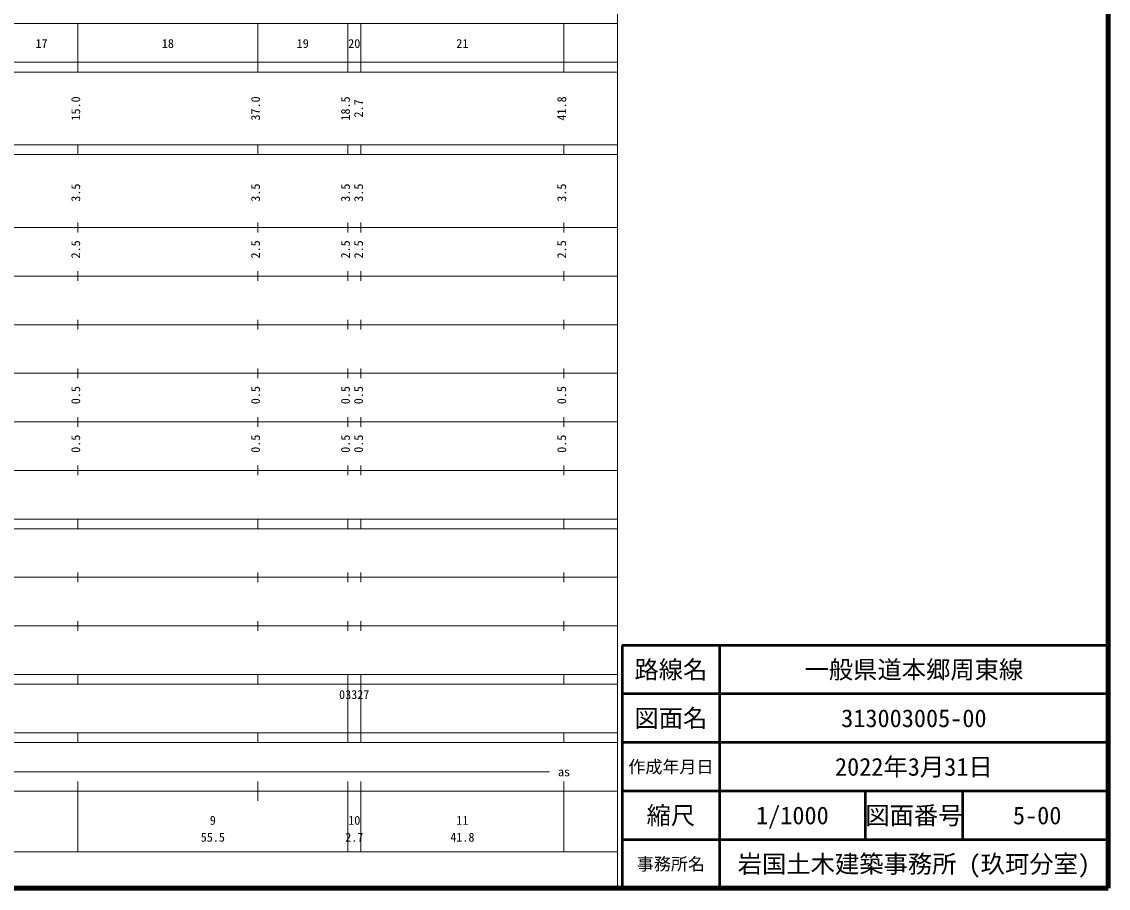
# Model space of a CAD drawing. Units: millimetres on the paper, enlarged 1000 times. Extents: x 40000 to 680000, y 20000 to 380000.
# Drawn here: x 456428 to 680000, y 20000 to 198357 of the extents above; entities that cross this region are included whole.
import ezdxf
from ezdxf.enums import TextEntityAlignment as Align

# ---------------------------------------------------------------- set-up
doc = ezdxf.new("R2010")
doc.units = ezdxf.units.MM
doc.header["$LTSCALE"] = 1000
for name, color, linetype, lineweight in [('M-TTL', 2, 'Continuous', 140), ('M-TTL-BAND', 7, 'Continuous', 13), ('M-TTL-FRAM', 2, 'Continuous', 50), ('M-TTL-LINE', 7, 'Continuous', 50)]:
    doc.layers.add(name, color=color, linetype=linetype, lineweight=lineweight)
doc.layers.add('M-TTL-TXT', color=7, linetype='Continuous')
doc.styles.add('ＭＳ ゴシック', font='')
doc.styles.get('ＭＳ ゴシック').set_extended_font_data('MS Gothic')

msp = doc.modelspace()

# ---------------------------------------------------------------- linework, layer by layer
at = {"layer": 'M-TTL'}
for p, q in [((680000, 20000), (680000, 380000)), ((40000, 20000), (680000, 20000))]:
    msp.add_line(p, q, dxfattribs=at)
at = {"layer": 'M-TTL-BAND'}
for p, q in [((579000, 20000), (579000, 370000)), ((68000, 198000), (579000, 198000)), ((468000, 188000), (468000, 198000)), ((505000, 188000), (505000, 198000)), ((523500, 188000), (523500, 198000)), ((526200, 188000), (526200, 198000)), ((568000, 188000), (568000, 198000)), ((40000, 190000), (579000, 190000)), ((40000, 188000), (579000, 188000)), ((40000, 173000), (579000, 173000)), ((468000, 171000), (468000, 173000)), ((505000, 171000), (505000, 173000)), ((523500, 171000), (523500, 173000)), ((526200, 171000), (526200, 173000)), ((568000, 171000), (568000, 173000)), ((40000, 171000), (579000, 171000)), ((468000, 155000), (468000, 157000)), ((505000, 155000), (505000, 157000)), ((523500, 155000), (523500, 157000)), ((526200, 155000), (526200, 157000)), ((568000, 155000), (568000, 157000)), ((40000, 156000), (579000, 156000)), ((46000, 146000), (579000, 146000)), ((468000, 145000), (468000, 147000)), ((505000, 145000), (505000, 147000)), ((523500, 145000), (523500, 147000)), ((526200, 145000), (526200, 147000)), ((568000, 145000), (568000, 147000)), ((468000, 135000), (468000, 137000)), ((505000, 135000), (505000, 137000)), ((523500, 135000), (523500, 137000)), ((526200, 135000), (526200, 137000)), ((568000, 135000), (568000, 137000)), ((52000, 136000), (579000, 136000)), ((46000, 126000), (579000, 126000)), ((468000, 125000), (468000, 127000)), ((505000, 125000), (505000, 127000)), ((523500, 125000), (523500, 127000)), ((526200, 125000), (526200, 127000)), ((568000, 125000), (568000, 127000)), ((468000, 115000), (468000, 117000)), ((505000, 115000), (505000, 117000)), ((523500, 115000), (523500, 117000)), ((526200, 115000), (526200, 117000)), ((568000, 115000), (568000, 117000)), ((52000, 116000), (579000, 116000)), ((46000, 106000), (579000, 106000)), ((468000, 105000), (468000, 107000)), ((505000, 105000), (505000, 107000)), ((523500, 105000), (523500, 107000)), ((526200, 105000), (526200, 107000)), ((568000, 105000), (568000, 107000)), ((40000, 96000), (579000, 96000)), ((40000, 94000), (579000, 94000)), ((468000, 94000), (468000, 96000)), ((505000, 94000), (505000, 96000)), ((523500, 94000), (523500, 96000)), ((526200, 94000), (526200, 96000)), ((568000, 94000), (568000, 96000)), ((468000, 83000), (468000, 85000)), ((505000, 83000), (505000, 85000)), ((523500, 83000), (523500, 85000)), ((526200, 83000), (526200, 85000)), ((568000, 83000), (568000, 85000)), ((49000, 84000), (579000, 84000)), ((40000, 74000), (579000, 74000)), ((468000, 73000), (468000, 75000)), ((505000, 73000), (505000, 75000)), ((523500, 73000), (523500, 75000)), ((526200, 73000), (526200, 75000)), ((568000, 73000), (568000, 75000)), ((40000, 64000), (579000, 64000)), ((468000, 62000), (468000, 64000)), ((505000, 62000), (505000, 64000)), ((523500, 62000), (523500, 64000)), ((526200, 62000), (526200, 64000)), ((568000, 62000), (568000, 64000)), ((40000, 62000), (579000, 62000)), ((523500, 52000), (523500, 62000)), ((526200, 52000), (526200, 62000)), ((40000, 52000), (579000, 52000)), ((468000, 50000), (468000, 52000)), ((505000, 50000), (505000, 52000)), ((523500, 50000), (523500, 52000)), ((526200, 50000), (526200, 52000)), ((568000, 50000), (568000, 52000)), ((40000, 50000), (579000, 50000)), ((343500, 44000), (565000, 44000)), ((468000, 27500), (468000, 42000)), ((505000, 38000), (505000, 42000)), ((523500, 27500), (523500, 42000)), ((526200, 27500), (526200, 42000)), ((568000, 27500), (568000, 42000)), ((40000, 40000), (579000, 40000)), ((68000, 27500), (579000, 27500))]:
    msp.add_line(p, q, dxfattribs=at)
at = {"layer": 'M-TTL-FRAM'}
for p, q in [((680000, 70000), (580000, 70000)), ((580000, 70000), (580000, 20000))]:
    msp.add_line(p, q, dxfattribs=at)
at = {"layer": 'M-TTL-LINE'}
for p, q in [((600000, 70000), (600000, 20000)), ((680000, 60000), (580000, 60000)), ((680000, 50000), (580000, 50000)), ((680000, 40000), (580000, 40000)), ((630000, 40000), (630000, 30000)), ((650000, 40000), (650000, 30000)), ((680000, 30000), (580000, 30000))]:
    msp.add_line(p, q, dxfattribs=at)

# ---------------------------------------------------------------- texts
at = {"layer": 'M-TTL-BAND', "style": 'ＭＳ ゴシック'}
for s, p in [('17', (460500, 192405)), ('18', (486500, 192405)), ('19', (514250, 192405)), ('20', (524850, 192405)), ('21', (547100, 192405)), ('as', (568000, 42500)), ('9', (495750, 32523)), ('10', (524850, 32523)), ('11', (547100, 32523)), ('55.5', (495750, 29033)), ('2.7', (524850, 29033)), ('41.8', (547100, 29033))]:
    msp.add_text(s, height=1833, dxfattribs=at).set_placement(p, align=Align.BOTTOM_CENTER)
for s, p in [('15.0', (469000, 180500)), ('37.0', (506000, 180500)), ('18.5', (524500, 180500)), ('2.7', (527200, 180500)), ('41.8', (569000, 180500)), ('3.5', (469000, 163174)), ('3.5', (506000, 163174)), ('3.5', (524500, 163174)), ('3.5', (527200, 163174)), ('3.5', (569000, 163174)), ('2.5', (469000, 151500)), ('2.5', (506000, 151500)), ('2.5', (524500, 151500)), ('2.5', (527200, 151500)), ('2.5', (569000, 151500)), ('0.5', (469000, 121500)), ('0.5', (506000, 121500)), ('0.5', (524500, 121500)), ('0.5', (527200, 121500)), ('0.5', (569000, 121500)), ('0.5', (469000, 111500)), ('0.5', (506000, 111500)), ('0.5', (524500, 111500)), ('0.5', (527200, 111500)), ('0.5', (569000, 111500))]:
    msp.add_text(s, height=1833, rotation=90, dxfattribs=at).set_placement(p, align=Align.BOTTOM_CENTER)
msp.add_text('03327', height=1833, dxfattribs=at).set_placement((521725, 58405), align=Align.BOTTOM_LEFT)
at = {"layer": 'M-TTL-TXT', "style": 'ＭＳ ゴシック'}
for s, height, p in [('路線名', 3666, (590000, 65000)), ('路線名', 3666, (590000, 65000)), ('一般県道本郷周東線', 3666, (640000, 65000)), ('図面名', 3666, (590000, 55000)), ('図面名', 3666, (590000, 55000)), ('313003005-00', 3666, (640000, 55000)), ('2022年3月31日', 3666, (640000, 45000)), ('作成年月日', 2566, (590000, 45000)), ('作成年月日', 2566, (590000, 45000)), ('縮尺', 3666, (590000, 35000)), ('縮尺', 3666, (590000, 35000)), ('1/1000', 3666, (615000, 35000)), ('図面番号', 3666, (640000, 35000)), ('図面番号', 3666, (640000, 35000)), (' 5-00', 3666, (664125, 35000)), ('岩国土木建築事務所 (玖珂分室)', 3666, (640000, 25000)), ('事務所名', 2566, (590000, 25000)), ('事務所名', 2566, (590000, 25000))]:
    msp.add_text(s, height=height, dxfattribs=at).set_placement(p, align=Align.MIDDLE_CENTER)

doc.saveas('drawing.dxf')
